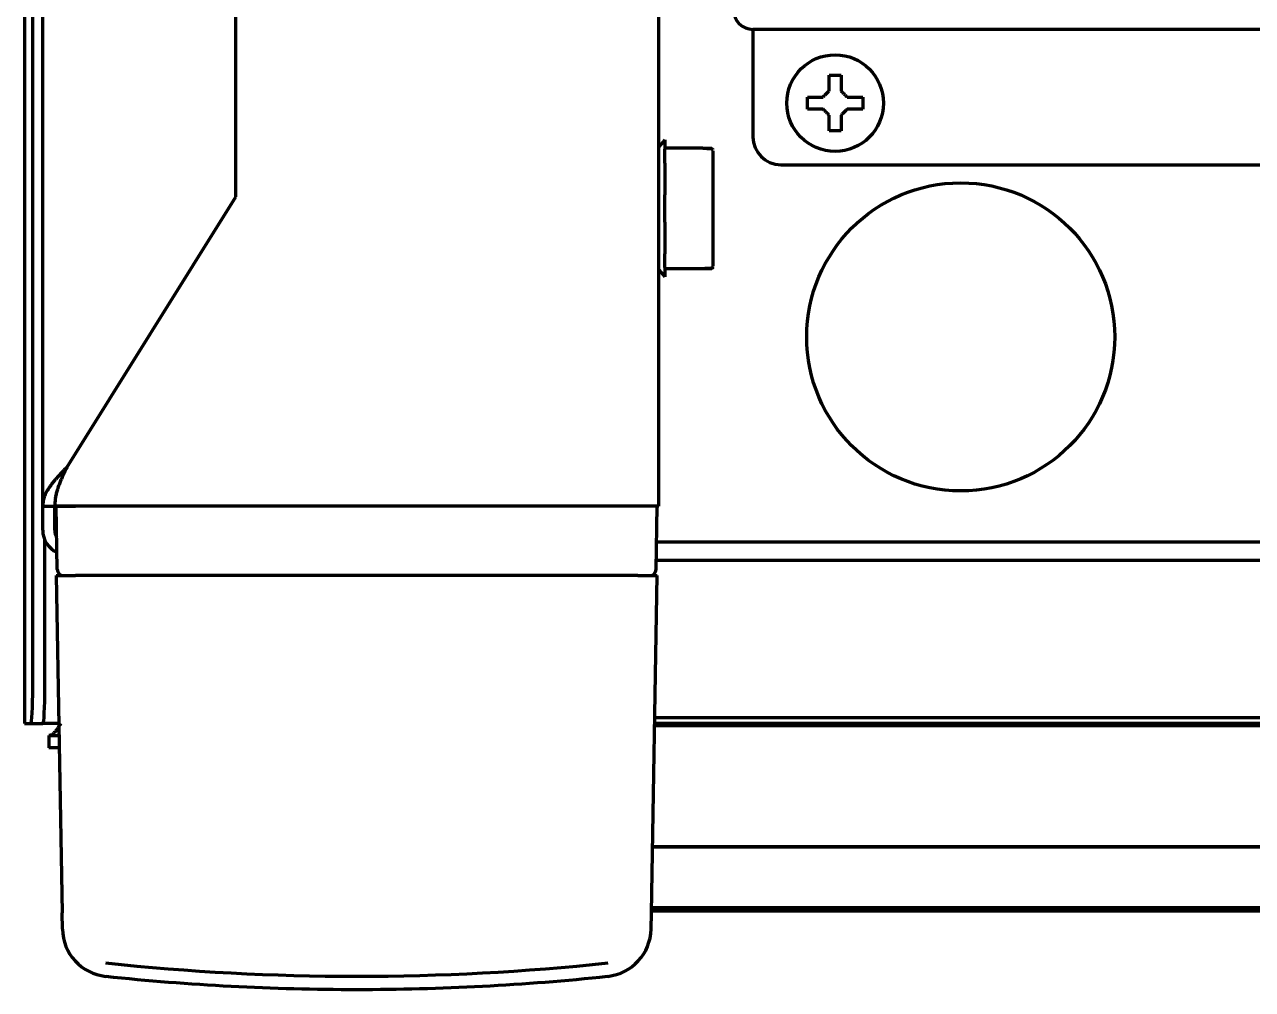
# Model space of a CAD drawing. Header units: inches. Extents: x -3022 to 7311, y 343 to 5680.
# Drawn here: x 2762.4 to 2864.1, y 4416.3 to 4496.1 of the extents above; entities that cross this region are included whole.
import ezdxf

# ---------------------------------------------------------------- set-up
doc = ezdxf.new("R2010")
doc.units = ezdxf.units.IN

msp = doc.modelspace()

# ---------------------------------------------------------------- linework, layer by layer
at = {"linetype": 'Continuous', "lineweight": 70}
for p, q in [((2762.42, 4925.1), (2762.42, 4438.3)), ((2763.1, 4441.3), (2763.1, 4924.1)), ((2814.92, 4456.3), (2814.92, 4551.01)), ((2763.92, 4456.3), (2763.92, 4532.1)), ((2779.92, 4481.9), (2779.92, 4532.1)), ((2822.72, 4495.75), (2822.72, 4494.75)), ((2930.12, 4495.75), (2822.72, 4495.75)), ((2822.72, 4494.75), (2822.72, 4486.85)), ((2827.22, 4489.65), (2827.22, 4490.15)), ((2831.82, 4490.15), (2831.82, 4489.65)), ((2827.22, 4489.15), (2827.22, 4489.65)), ((2831.82, 4489.65), (2831.82, 4489.15)), ((2815.42, 4486.6), (2814.92, 4486.02)), ((2815.42, 4486.6), (2815.42, 4486.5)), ((2815.42, 4486.5), (2815.42, 4485.83)), ((2815.42, 4484.69), (2815.42, 4485.83)), ((2818.58, 4485.93), (2815.52, 4485.93)), ((2819.42, 4480.93), (2819.42, 4485.7)), ((2815.42, 4484.69), (2815.42, 4484.02)), ((2815.42, 4484.02), (2815.42, 4483.41)), ((2825.02, 4484.55), (2927.82, 4484.55)), ((2815.42, 4483.41), (2815.42, 4482.07)), ((2765.92, 4459.5), (2779.92, 4481.9)), ((2815.42, 4480.93), (2815.42, 4482.07)), ((2815.42, 4479.79), (2815.42, 4480.93)), ((2819.42, 4476.15), (2819.42, 4480.93)), ((2815.42, 4479.79), (2815.42, 4478.45)), ((2815.42, 4478.45), (2815.42, 4477.84)), ((2815.42, 4477.84), (2815.42, 4477.17)), ((2815.42, 4476.03), (2815.42, 4477.17)), ((2814.92, 4475.84), (2815.42, 4475.26)), ((2815.42, 4476.03), (2815.42, 4475.36)), ((2818.58, 4475.93), (2815.52, 4475.93)), ((2815.42, 4475.36), (2815.42, 4475.26)), ((2763.92, 4454.3), (2763.92, 4456.3)), ((2763.92, 4456.3), (2764.92, 4456.3)), ((2764.92, 4454.3), (2764.92, 4456.3)), ((2766.72, 4456.3), (2764.92, 4456.3)), ((2765.04, 4456.3), (2766.64, 4456.3)), ((2765.13, 4451.04), (2765.04, 4456.3)), ((2813.12, 4456.3), (2766.72, 4456.3)), ((2814.92, 4456.3), (2813.12, 4456.3)), ((2814.7, 4451.04), (2814.79, 4456.3)), ((2764.1, 4441.3), (2764.1, 4453.48)), ((2764.92, 4454.3), (2765.08, 4454.3)), ((3035.53, 4453.3), (2814.75, 4453.3)), ((3035.67, 4451.8), (2814.72, 4451.8)), ((2765.04, 4450.55), (2766.64, 4450.55)), ((2765.04, 4450.55), (2765.53, 4422.64)), ((2765.42, 4450.6), (2765.42, 4450.55)), ((2813.19, 4450.55), (2766.64, 4450.55)), ((2813.19, 4450.55), (2814.79, 4450.55)), ((2814.31, 4422.64), (2814.79, 4450.55)), ((2814.42, 4450.55), (2814.42, 4450.6)), ((2762.42, 4438.3), (2762.42, 4438.3)), ((2762.42, 4438.3), (2762.94, 4438.3)), ((2762.94, 4438.3), (2763.94, 4438.3)), ((2764.42, 4438.3), (2763.94, 4438.3)), ((2765.26, 4438.3), (2764.42, 4438.3)), ((2942.5, 4438.3), (2814.58, 4438.3)), ((3039.82, 4438.1), (2814.59, 4438.1)), ((2814.6, 4438.8), (3039.82, 4438.8)), ((2764.42, 4437.3), (2764.42, 4436.3)), ((2764.42, 4437.3), (2765.27, 4437.3)), ((2765.29, 4436.3), (2764.42, 4436.3)), ((3039.82, 4428.1), (2814.41, 4428.1)), ((3039.82, 4428.08), (2814.41, 4428.08)), ((2814.31, 4422.81), (3039.83, 4422.81)), ((2814.33, 4423.07), (3039.83, 4423.07)), ((2765.55, 4421.29), (2765.53, 4422.64)), ((2814.28, 4421.29), (2814.31, 4422.64))]:
    msp.add_line(p, q, dxfattribs=at)
for centre, radius in [((2829.52, 4489.65), 4), ((2839.92, 4470.3), 12.75)]:
    msp.add_circle(centre, radius, dxfattribs=at)
for centre, radius, start, end in [((2822.72, 4497.35), 1.6, 180, 270), ((2825.02, 4486.85), 2.3, 180, 270), ((2815.52, 4485.83), 0.1, 90, 180), ((2815.52, 4476.03), 0.1, 180, 270), ((2765.92, 4454.3), 2, 180, 246.1655), ((2765.92, 4454.3), 1, 180, 213.8639), ((2765.63, 4451.05), 0.5, 181, 270), ((2814.2, 4451.05), 0.5, 270, 359), ((2769.55, 4421.36), 4, 181, 264.013), ((2810.28, 4421.36), 4, 275.987, 359), ((2789.92, 4615.55), 199.25, 264.013, 270), ((2789.92, 4615.55), 199.25, 270, 275.987)]:
    msp.add_arc(centre, radius, start, end, dxfattribs=at)
for centre, major_axis, ratio, start_param, end_param in [((2762.94, 4441.3), (0, -3), 0.052336, 0, 1.570796), ((2763.94, 4441.3), (0, 3), 0.052336, 3.141593, 4.712389), ((2789.92, 4615.13), (-197.77, 0), 0.999848, 1.465422, 1.67617)]:
    msp.add_ellipse(centre, major_axis=major_axis, ratio=ratio, start_param=start_param, end_param=end_param, dxfattribs=at)
for points in [[(2829.02, 4490.65), (2829.02, 4490.7), (2829.02, 4490.81), (2829.02, 4490.97), (2829.02, 4491.13), (2829.02, 4491.29), (2829.02, 4491.44), (2829.02, 4491.59), (2829.02, 4491.76), (2829.02, 4491.88), (2829.02, 4491.95)], [(2829.02, 4491.95), (2829.18, 4491.95), (2829.52, 4491.95), (2829.85, 4491.95), (2830.02, 4491.95)], [(2828.52, 4490.15), (2828.54, 4490.17), (2828.59, 4490.22), (2828.66, 4490.29), (2828.73, 4490.36), (2828.8, 4490.43), (2828.87, 4490.5), (2828.95, 4490.58), (2828.99, 4490.62), (2829.02, 4490.65)], [(2830.02, 4490.65), (2830.04, 4490.62), (2830.1, 4490.57), (2830.17, 4490.5), (2830.24, 4490.43), (2830.31, 4490.36), (2830.38, 4490.29), (2830.45, 4490.22), (2830.49, 4490.17), (2830.52, 4490.15)], [(2830.52, 4490.15), (2830.57, 4490.15), (2830.68, 4490.15), (2830.84, 4490.15), (2831, 4490.15), (2831.16, 4490.15), (2831.31, 4490.15), (2831.46, 4490.15), (2831.63, 4490.15), (2831.75, 4490.15), (2831.82, 4490.15)], [(2828.52, 4489.15), (2828.46, 4489.15), (2828.36, 4489.15), (2828.19, 4489.15), (2828.04, 4489.15), (2827.88, 4489.15), (2827.73, 4489.15), (2827.57, 4489.15), (2827.41, 4489.15), (2827.28, 4489.15), (2827.22, 4489.15)], [(2829.02, 4488.65), (2828.99, 4488.67), (2828.94, 4488.73), (2828.87, 4488.8), (2828.8, 4488.87), (2828.73, 4488.94), (2828.66, 4489.01), (2828.59, 4489.08), (2828.54, 4489.13), (2828.52, 4489.15)], [(2830.52, 4489.15), (2830.49, 4489.12), (2830.45, 4489.08), (2830.38, 4489.01), (2830.3, 4488.93), (2830.23, 4488.86), (2830.16, 4488.79), (2830.09, 4488.72), (2830.04, 4488.67), (2830.02, 4488.65)], [(2830.02, 4488.65), (2830.02, 4488.59), (2830.02, 4488.49), (2830.02, 4488.32), (2830.02, 4488.17), (2830.02, 4488.01), (2830.02, 4487.86), (2830.02, 4487.7), (2830.02, 4487.54), (2830.02, 4487.41), (2830.02, 4487.35)], [(2830.02, 4487.35), (2829.85, 4487.35), (2829.52, 4487.35), (2829.18, 4487.35), (2829.02, 4487.35)], [(2765.92, 4459.5), (2765.85, 4459.43), (2765.71, 4459.29), (2765.5, 4459.07), (2765.3, 4458.86), (2765.1, 4458.65), (2764.92, 4458.43), (2764.74, 4458.22), (2764.58, 4458), (2764.43, 4457.79), (2764.3, 4457.58), (2764.18, 4457.36), (2764.09, 4457.15), (2764.01, 4456.94), (2763.96, 4456.72), (2763.93, 4456.51), (2763.92, 4456.37), (2763.92, 4456.3)], [(2765.92, 4459.5), (2765.87, 4459.39), (2765.76, 4459.18), (2765.61, 4458.86), (2765.46, 4458.54), (2765.33, 4458.22), (2765.21, 4457.9), (2765.11, 4457.58), (2765.02, 4457.26), (2764.96, 4456.94), (2764.93, 4456.62), (2764.92, 4456.4), (2764.92, 4456.3)], [(2765.42, 4438.3), (2765.4, 4438.26), (2765.35, 4438.19), (2765.28, 4438.09), (2765.22, 4437.99), (2765.15, 4437.89), (2765.08, 4437.8), (2765.02, 4437.71), (2764.95, 4437.63), (2764.88, 4437.55), (2764.82, 4437.49), (2764.75, 4437.43), (2764.68, 4437.38), (2764.62, 4437.35), (2764.55, 4437.32), (2764.48, 4437.3), (2764.44, 4437.3), (2764.42, 4437.3)]]:
    msp.add_open_spline(points, degree=3, dxfattribs=at)
for points, knots in [([(2830.02, 4491.95), (2830.02, 4491.75), (2830.02, 4491.54), (2830.02, 4491.21), (2830.02, 4491.1), (2830.02, 4490.88), (2830.02, 4490.76), (2830.02, 4490.65)], [0, 0, 0, 0, 0.5, 0.5, 0.75, 0.75, 1, 1, 1, 1]), ([(2827.22, 4490.15), (2827.42, 4490.15), (2827.63, 4490.15), (2827.96, 4490.15), (2828.07, 4490.15), (2828.29, 4490.15), (2828.4, 4490.15), (2828.52, 4490.15)], [0, 0, 0, 0, 0.5, 0.5, 0.75, 0.75, 1, 1, 1, 1]), ([(2831.82, 4489.15), (2831.62, 4489.15), (2831.41, 4489.15), (2831.08, 4489.15), (2830.97, 4489.15), (2830.75, 4489.15), (2830.63, 4489.15), (2830.52, 4489.15)], [0, 0, 0, 0, 0.5, 0.5, 0.75, 0.75, 1, 1, 1, 1]), ([(2829.02, 4487.35), (2829.02, 4487.55), (2829.02, 4487.76), (2829.02, 4488.09), (2829.02, 4488.2), (2829.02, 4488.42), (2829.02, 4488.53), (2829.02, 4488.65)], [0, 0, 0, 0, 0.5, 0.5, 0.75, 0.75, 1, 1, 1, 1]), ([(2818.58, 4485.93), (2818.61, 4485.93), (2818.64, 4485.93), (2818.68, 4485.93), (2818.7, 4485.93), (2818.72, 4485.93), (2818.74, 4485.93), (2818.78, 4485.93), (2818.8, 4485.93), (2818.84, 4485.93), (2818.86, 4485.93), (2818.92, 4485.93), (2818.96, 4485.93), (2819.02, 4485.93), (2819.04, 4485.93), (2819.08, 4485.93), (2819.09, 4485.93), (2819.11, 4485.93), (2819.12, 4485.93), (2819.15, 4485.93), (2819.16, 4485.93), (2819.21, 4485.93), (2819.23, 4485.93), (2819.25, 4485.93), (2819.26, 4485.93), (2819.27, 4485.93), (2819.28, 4485.93), (2819.29, 4485.93), (2819.29, 4485.93), (2819.3, 4485.93), (2819.31, 4485.93), (2819.31, 4485.93), (2819.31, 4485.93)], [0, 0, 0, 0, 0.033049, 0.033049, 0.049574, 0.049574, 0.066098, 0.066098, 0.099147, 0.099147, 0.132196, 0.132196, 0.198295, 0.198295, 0.264393, 0.264393, 0.297442, 0.297442, 0.330491, 0.330491, 0.396589, 0.396589, 0.528786, 0.528786, 0.594884, 0.594884, 0.660982, 0.660982, 0.793179, 0.793179, 0.925375, 1, 1, 1, 1]), ([(2818.6, 4485.91), (2818.63, 4485.91), (2818.66, 4485.91), (2818.72, 4485.91), (2818.75, 4485.91), (2818.8, 4485.91), (2818.83, 4485.91), (2818.87, 4485.91), (2818.88, 4485.91), (2818.9, 4485.91), (2818.91, 4485.9), (2818.96, 4485.9), (2819, 4485.9), (2819.07, 4485.9), (2819.1, 4485.89), (2819.14, 4485.89), (2819.15, 4485.89), (2819.18, 4485.89), (2819.19, 4485.89), (2819.22, 4485.88), (2819.24, 4485.88), (2819.29, 4485.87), (2819.31, 4485.87), (2819.34, 4485.86), (2819.35, 4485.86), (2819.36, 4485.86), (2819.37, 4485.86), (2819.38, 4485.85), (2819.39, 4485.85), (2819.4, 4485.85), (2819.4, 4485.84), (2819.41, 4485.84), (2819.41, 4485.84), (2819.41, 4485.84)], [0, 0, 0, 0, 0.033034, 0.033034, 0.066068, 0.066068, 0.099101, 0.099101, 0.115618, 0.115618, 0.132135, 0.132135, 0.198203, 0.198203, 0.264271, 0.264271, 0.297304, 0.297304, 0.330338, 0.330338, 0.396406, 0.396406, 0.528541, 0.528541, 0.594609, 0.594609, 0.660677, 0.660677, 0.792812, 0.792812, 0.924947, 0.924947, 1, 1, 1, 1]), ([(2819.31, 4475.93), (2819.31, 4475.93), (2819.31, 4475.93), (2819.31, 4475.93), (2819.31, 4475.93), (2819.3, 4475.93), (2819.29, 4475.93), (2819.29, 4475.93), (2819.28, 4475.93), (2819.27, 4475.93), (2819.26, 4475.93), (2819.25, 4475.93), (2819.23, 4475.93), (2819.21, 4475.93), (2819.16, 4475.93), (2819.15, 4475.93), (2819.11, 4475.93), (2819.09, 4475.93), (2819.06, 4475.93), (2819.04, 4475.93), (2819.02, 4475.93), (2819, 4475.93), (2818.96, 4475.93), (2818.92, 4475.93), (2818.86, 4475.93), (2818.84, 4475.93), (2818.8, 4475.93), (2818.77, 4475.93), (2818.74, 4475.93), (2818.72, 4475.93), (2818.7, 4475.93), (2818.69, 4475.93), (2818.64, 4475.93), (2818.61, 4475.93), (2818.58, 4475.93)], [0, 0, 0, 0, 0.051627, 0.170174, 0.170174, 0.28872, 0.28872, 0.407267, 0.407267, 0.46654, 0.46654, 0.525814, 0.525814, 0.64436, 0.64436, 0.703633, 0.703633, 0.762907, 0.762907, 0.792543, 0.792543, 0.82218, 0.82218, 0.881453, 0.881453, 0.91109, 0.91109, 0.940727, 0.940727, 0.955545, 0.955545, 0.970363, 0.970363, 1, 1, 1, 1]), ([(2819.41, 4476.01), (2819.41, 4476.01), (2819.41, 4476.01), (2819.41, 4476.01), (2819.4, 4476.01), (2819.4, 4476.01), (2819.39, 4476.01), (2819.38, 4476), (2819.37, 4476), (2819.36, 4476), (2819.35, 4475.99), (2819.34, 4475.99), (2819.31, 4475.99), (2819.29, 4475.98), (2819.24, 4475.98), (2819.22, 4475.97), (2819.18, 4475.97), (2819.16, 4475.97), (2819.11, 4475.96), (2819.1, 4475.96), (2819.07, 4475.96), (2819.05, 4475.96), (2819, 4475.96), (2818.96, 4475.95), (2818.91, 4475.95), (2818.9, 4475.95), (2818.88, 4475.95), (2818.86, 4475.95), (2818.83, 4475.95), (2818.8, 4475.95), (2818.76, 4475.95), (2818.75, 4475.95), (2818.72, 4475.95), (2818.71, 4475.94), (2818.66, 4475.94), (2818.63, 4475.94), (2818.6, 4475.94)], [0, 0, 0, 0, 0.050699, 0.169361, 0.169361, 0.288024, 0.288024, 0.406687, 0.406687, 0.466018, 0.466018, 0.525349, 0.525349, 0.644012, 0.644012, 0.703343, 0.703343, 0.762675, 0.762675, 0.79234, 0.79234, 0.822006, 0.822006, 0.881337, 0.881337, 0.89617, 0.89617, 0.911003, 0.911003, 0.940669, 0.940669, 0.955501, 0.955501, 0.970334, 0.970334, 1, 1, 1, 1])]:
    msp.add_open_spline(points, degree=3, knots=knots, dxfattribs=at)

doc.saveas('drawing.dxf')
